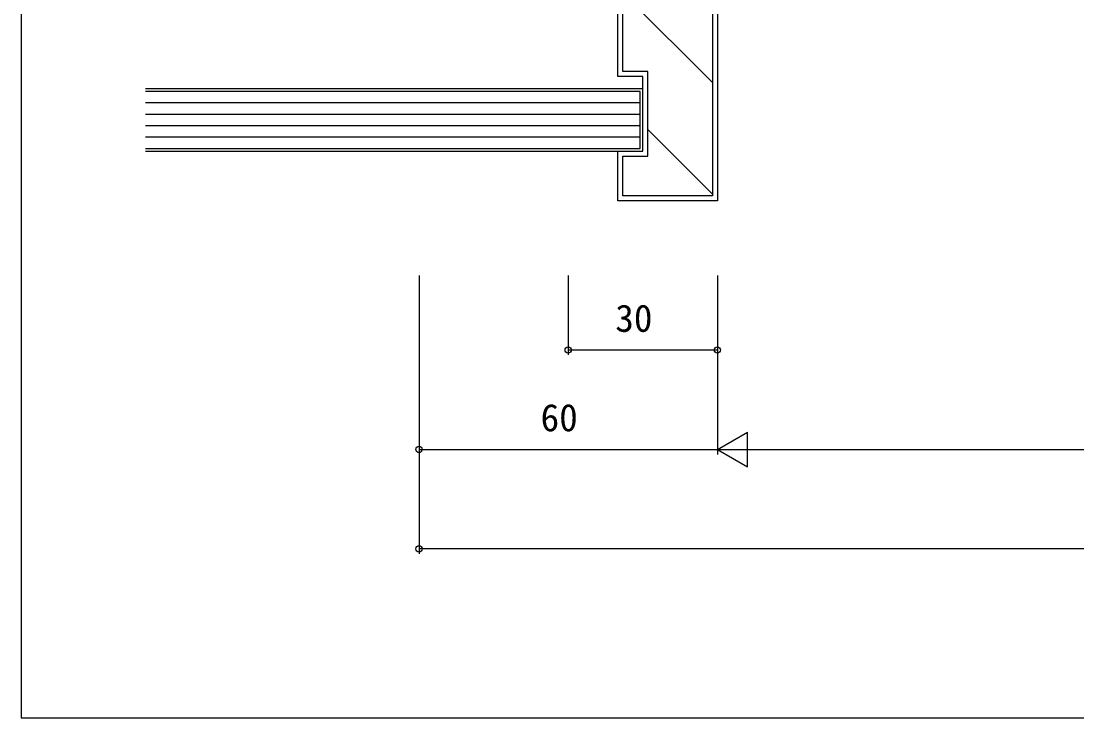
# Model space of a CAD drawing. Units: millimetres, scale not verified. Extents: x -437 to 438, y -681 to 678.
# Drawn here: x -436.8 to -224.5, y -681 to -540.8 of the extents above; entities that cross this region are included whole.
import ezdxf
from ezdxf.enums import TextEntityAlignment as Align

# ---------------------------------------------------------------- set-up
doc = ezdxf.new("R2010")
doc.units = ezdxf.units.MM
doc.header["$LTSCALE"] = 4
for name, color, linetype in [('0-5_YKK_D', 6, 'Continuous'), ('0-6_YKK_ZWAK', 7, 'Continuous'), ('0-7_YSS_K', 3, 'Continuous')]:
    doc.layers.add(name, color=color, linetype=linetype)
doc.styles.add('ＭＳ ゴシック', font='')
doc.styles.get('ＭＳ ゴシック').set_extended_font_data('MS Gothic')

msp = doc.modelspace()

# ---------------------------------------------------------------- linework, layer by layer
at = {"layer": '0-5_YKK_D'}
for p, q in [((-356.767, -592), (-356.767, -648)), ((-356.767, -592), (-356.767, -628)), ((-326.767, -592), (-326.767, -608)), ((-296.767, -592), (-296.767, -608)), ((-296.767, -592), (-296.767, -628)), ((-296.767, -592), (-296.767, -628)), ((-326.767, -607), (-296.767, -607)), ((-296.767, -627), (-290.705, -623.5)), ((-290.705, -630.5), (-290.705, -623.5)), ((-356.767, -627), (-296.767, -627)), ((-296.767, -627), (-290.705, -630.5)), ((-296.767, -627), (-284.643, -627)), ((-289.767, -627), (291.167, -627)), ((358.167, -647), (-356.767, -647))]:
    msp.add_line(p, q, dxfattribs=at)
for centre in [(-326.767, -607), (-296.767, -607), (-356.767, -627), (-356.767, -647)]:
    msp.add_circle(centre, 0.637, dxfattribs=at)
at = {"layer": '0-6_YKK_ZWAK'}
msp.add_line((-436.8, 644), (-436.8, -681), dxfattribs=at)
msp.add_lwpolyline([(-436.8, -681), (438.2, -681), (438.2, 644)], dxfattribs=at)
at = {"layer": '0-7_YSS_K'}
for p, q in [((-315.767, -535.18), (-297.767, -553.18)), ((-312.267, -557.302), (-411.802, -557.302)), ((-312.267, -559.602), (-411.802, -559.602)), ((-312.267, -561.902), (-411.802, -561.902)), ((-310.767, -562.63), (-297.767, -575.63)), ((-312.267, -564.202), (-411.802, -564.202))]:
    msp.add_line(p, q, dxfattribs=at)
for points in [[(-316.767, -522.002), (-299.767, -522.002), (-299.767, -537.002), (-296.767, -537.002), (-296.767, -577.002), (-316.767, -577.002), (-316.767, -567.002), (-311.767, -567.002), (-311.767, -552.002), (-316.767, -552.002)], [(-315.767, -523.002), (-300.767, -523.002), (-300.767, -538.002), (-297.767, -538.002), (-297.767, -576.002), (-315.767, -576.002), (-315.767, -568.002), (-310.767, -568.002), (-310.767, -551.002), (-315.767, -551.002)]]:
    msp.add_lwpolyline(points, close=True, dxfattribs=at)
for points in [[(-411.802, -567.002), (-311.767, -567.002), (-311.767, -554.502), (-411.802, -554.502)], [(-411.802, -566.502), (-312.267, -566.502), (-312.267, -555.002), (-411.802, -555.002)]]:
    msp.add_lwpolyline(points, dxfattribs=at)

# ---------------------------------------------------------------- texts
at = {"layer": '0-5_YKK_D', "style": 'ＭＳ ゴシック'}
for s, p in [('30', (-317.307, -605)), ('60', (-332.328, -625))]:
    msp.add_text(s, height=5.499, dxfattribs=at).set_placement(p, align=Align.BOTTOM_LEFT)

doc.saveas('drawing.dxf')
